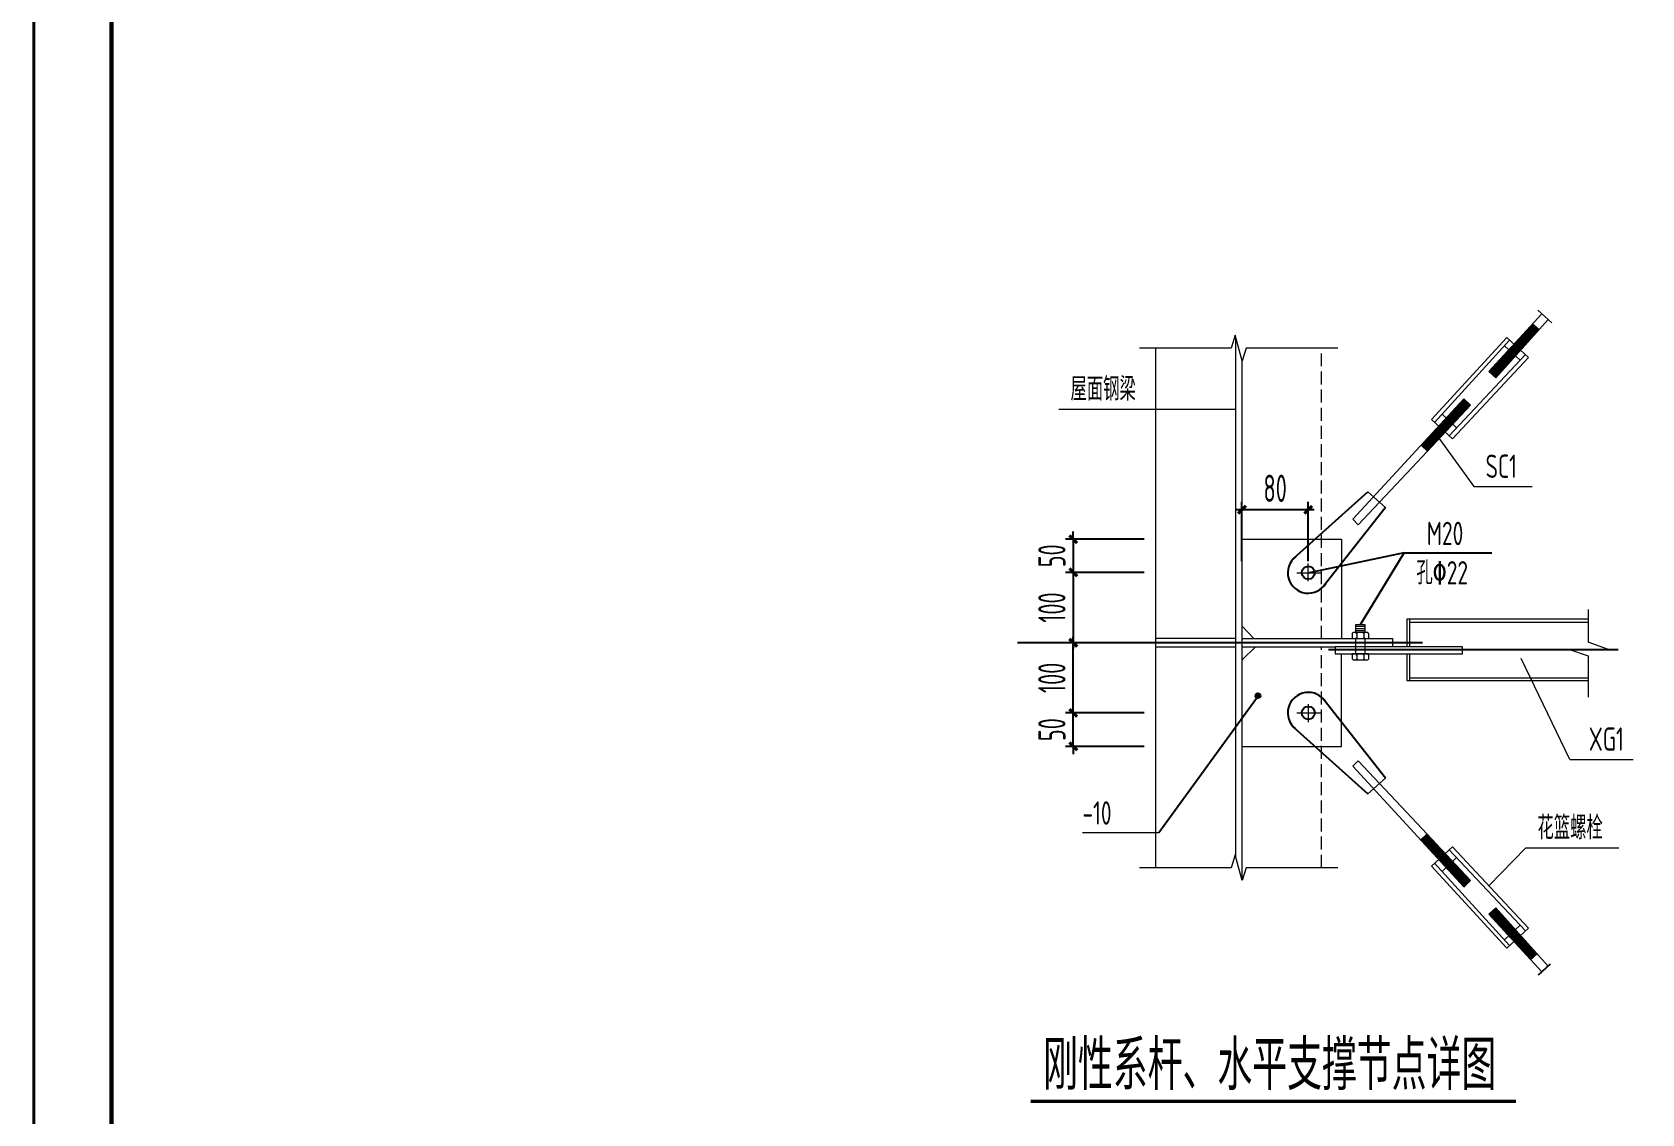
# Model space of a CAD drawing. Extents: x 447413 to 2975780, y -1432727 to 1301644.
# Drawn here: x 2617168 to 2648198, y -323039 to -302188 of the extents above; entities that cross this region are included whole.
import ezdxf
from ezdxf.enums import TextEntityAlignment as Align

# ---------------------------------------------------------------- set-up
doc = ezdxf.new("R2010")
doc.units = 0
doc.header["$LTSCALE"] = 1000
doc.header["$MEASUREMENT"] = 0
doc.linetypes.add('ACAD_ISO10W100', pattern=[18, 12, -3, 0, -3])
doc.linetypes.add('DASH', pattern=[0.35, 0.25, -0.1])
for name, color, linetype in [('COLU_DE_NUM', 7, 'Continuous'), ('DIM', 3, 'Continuous'), ('DIM_SYMB', 3, 'Continuous'), ('DOTE', 1, 'Continuous'), ('TEXT', 6, 'Continuous'), ('THIN', 7, 'Continuous'), ('图框', 253, 'Continuous')]:
    doc.layers.add(name, color=color, linetype=linetype)
doc.styles.add('_HZTXT', font='tssdeng.shx', dxfattribs={"width": 0.7, "bigfont": 'HZTXT.shx'})
doc.styles.add('TSSD_Dimension', font='sysz.shx', dxfattribs={"width": 0.7, "bigfont": 'syfs.shx'})
doc.styles.add('TSSD_Label', font='Tssdeng.shx', dxfattribs={"width": 0.7, "bigfont": 'hztxt.shx'})
doc.dimstyles.new('TSSD_20_150', dxfattribs={"dimtxt": 525, "dimasz": 150, "dimexe": 150, "dimexo": 225, "dimgap": 150, "dimtad": 1, "dimdec": 0, "dimlfac": 0.133333, "dimzin": 0, "dimdsep": 46, "dimtxsty": 'TSSD_Dimension', "dimblk": 'ARCHTICK', "dimcen": 0, "dimdle": 112.5, "dimclrt": 7, "dimadec": 0, "dimazin": 0, "dimtfac": 1, "dimtdec": 0, "dimtix": 1, "dimtmove": 2, "dimatfit": 3, "dimfxl": 0, "dimtolj": 1, "dimtzin": 0, "dimarcsym": 0})

# ---------------------------------------------------------------- blocks, each defined once
blk = doc.blocks.new('A$C6B0021A6')
at = {"layer": '图框', "color": 2, "const_width": 40, "elevation": -84000}
blk.add_lwpolyline([(20, 84120), (118920, 84120), (118920, 20), (20, 20)], close=True, dxfattribs=at)
at = {"layer": '图框', "color": 153, "const_width": 58, "elevation": -84000}
blk.add_lwpolyline([(111420, 1020), (2520, 1020), (2520, 83120), (111420, 83120)], close=True, dxfattribs=at)
blk = doc.blocks.new('_ArchTick')
at = {"color": 0, "linetype": 'ByBlock', "const_width": 0.4}
blk.add_lwpolyline([(-0.5, -0.5), (0.5, 0.5)], dxfattribs=at)
blk = doc.blocks.new('*D163')
at = {"layer": 'Defpoints', "color": 0, "transparency": 16777216}
for p in [(2637238, -313959), (2638829, -313959), (2638829, -315310)]:
    blk.add_point(p, dxfattribs=at)
at = {"layer": 'DIM', "color": 0, "lineweight": -2, "transparency": 16777216}
for p, q in [((2638604, -313959), (2637088, -313959)), ((2637238, -315423), (2637238, -313847)), ((2638604, -315310), (2637088, -315310))]:
    blk.add_line(p, q, dxfattribs=at)
at = {"layer": 'DIM', "color": 0, "lineweight": -2, "transparency": 16777216, "xscale": 150, "yscale": 150, "zscale": 150}
for p, rotation in [((2637238, -313959), 90), ((2637238, -315310), 270)]:
    blk.add_blockref('_ArchTick', p, dxfattribs=dict(at, rotation=rotation))
at = {"layer": 'DIM', "color": 7, "transparency": 16777216, "insert": (2636826, -314635), "char_height": 525, "attachment_point": 5, "rotation": 90, "style": 'TSSD_Dimension'}
blk.add_mtext('\\A1;100', dxfattribs=at)
blk = doc.blocks.new('*D164')
at = {"layer": 'Defpoints', "color": 0, "transparency": 16777216}
for p in [(2638829, -311962), (2637238, -312601), (2638829, -312601)]:
    blk.add_point(p, dxfattribs=at)
at = {"layer": 'DIM', "color": 0, "lineweight": -2, "transparency": 16777216}
for p, q in [((2637238, -311962), (2637238, -311812)), ((2638604, -311962), (2637088, -311962)), ((2637238, -311962), (2637238, -312601)), ((2638604, -312601), (2637088, -312601)), ((2637238, -312601), (2637238, -312751))]:
    blk.add_line(p, q, dxfattribs=at)
at = {"layer": 'DIM', "color": 0, "lineweight": -2, "transparency": 16777216, "xscale": 150, "yscale": 150, "zscale": 150}
for p, rotation in [((2637238, -311962), 270), ((2637238, -312601), 90)]:
    blk.add_blockref('_ArchTick', p, dxfattribs=dict(at, rotation=rotation))
at = {"layer": 'DIM', "color": 7, "transparency": 16777216, "insert": (2636826, -312282), "char_height": 525, "attachment_point": 5, "rotation": 90, "style": 'TSSD_Dimension'}
blk.add_mtext('\\A1;50', dxfattribs=at)
blk = doc.blocks.new('*D165')
at = {"layer": 'Defpoints', "color": 0, "transparency": 16777216}
for p in [(2637238, -315310), (2638829, -315310), (2638829, -315956)]:
    blk.add_point(p, dxfattribs=at)
at = {"layer": 'DIM', "color": 0, "lineweight": -2, "transparency": 16777216}
for p, q in [((2637238, -315310), (2637238, -315160)), ((2638604, -315310), (2637088, -315310)), ((2637238, -315956), (2637238, -315310)), ((2638604, -315956), (2637088, -315956)), ((2637238, -315956), (2637238, -316106))]:
    blk.add_line(p, q, dxfattribs=at)
at = {"layer": 'DIM', "color": 0, "lineweight": -2, "transparency": 16777216, "xscale": 150, "yscale": 150, "zscale": 150}
for p, rotation in [((2637238, -315310), 270), ((2637238, -315956), 90)]:
    blk.add_blockref('_ArchTick', p, dxfattribs=dict(at, rotation=rotation))
at = {"layer": 'DIM', "color": 7, "transparency": 16777216, "insert": (2636826, -315633), "char_height": 525, "attachment_point": 5, "rotation": 90, "style": 'TSSD_Dimension'}
blk.add_mtext('\\A1;50', dxfattribs=at)
blk = doc.blocks.new('*D166')
at = {"layer": 'Defpoints', "color": 0, "transparency": 16777216}
for p in [(2638829, -312601), (2637238, -313959), (2638829, -313959)]:
    blk.add_point(p, dxfattribs=at)
at = {"layer": 'DIM', "color": 0, "lineweight": -2, "transparency": 16777216}
for p, q in [((2638604, -312601), (2637088, -312601)), ((2637238, -312489), (2637238, -314072)), ((2638604, -313959), (2637088, -313959))]:
    blk.add_line(p, q, dxfattribs=at)
at = {"layer": 'DIM', "color": 0, "lineweight": -2, "transparency": 16777216, "xscale": 150, "yscale": 150, "zscale": 150}
for p, rotation in [((2637238, -312601), 90), ((2637238, -313959), 270)]:
    blk.add_blockref('_ArchTick', p, dxfattribs=dict(at, rotation=rotation))
at = {"layer": 'DIM', "color": 7, "transparency": 16777216, "insert": (2636826, -313280), "char_height": 525, "attachment_point": 5, "rotation": 90, "style": 'TSSD_Dimension'}
blk.add_mtext('\\A1;100', dxfattribs=at)
blk = doc.blocks.new('*D167')
at = {"layer": 'Defpoints', "color": 0, "transparency": 16777216}
for p in [(2640490, -311394), (2640490, -312608), (2641768, -312608)]:
    blk.add_point(p, dxfattribs=at)
at = {"layer": 'DIM', "color": 0, "lineweight": -2, "transparency": 16777216}
for p, q in [((2641881, -311394), (2640378, -311394)), ((2640490, -312383), (2640490, -311244)), ((2641768, -312383), (2641768, -311244))]:
    blk.add_line(p, q, dxfattribs=at)
at = {"layer": 'DIM', "color": 0, "lineweight": -2, "transparency": 16777216, "xscale": 150, "yscale": 150, "zscale": 150, "rotation": 180}
blk.add_blockref('_ArchTick', (2640490, -311394), dxfattribs=at)
at = {"layer": 'DIM', "color": 0, "lineweight": -2, "transparency": 16777216, "xscale": 150, "yscale": 150, "zscale": 150}
blk.add_blockref('_ArchTick', (2641768, -311394), dxfattribs=at)
at = {"layer": 'DIM', "color": 7, "transparency": 16777216, "insert": (2641129, -310981), "char_height": 525, "attachment_point": 5, "style": 'TSSD_Dimension'}
blk.add_mtext('\\A1;80', dxfattribs=at)

msp = doc.modelspace()

# ---------------------------------------------------------------- hatches: boundary and pattern name
h = msp.add_hatch()
h.set_pattern_fill('ANSI31', color=256, scale=7.5, angle=90, style=0)
h.set_pattern_definition([(135, (2559056.725, -365170.823), (-16.83798, -16.83798), [])])
h.paths.add_polyline_path([(2645761.6, -308429.4), (2645860.8, -308319.2), (2645733.2, -308201.9), (2645634.2, -308309.9)])
h.paths.add_polyline_path([(2645761.6, -308429.4), (2645634.2, -308309.9), (2645249.9, -308729.4), (2645383.4, -308849.6)])
h.paths.add_polyline_path([(2646218.1, -307922.2), (2646092.8, -307809.4), (2645733.2, -308201.9), (2645860.8, -308319.2)])
h.paths.add_polyline_path([(2644898.1, -309377.6), (2644767.1, -309254.7), (2644424.2, -309626.6), (2644552, -309746.4)])
h.paths.add_polyline_path([(2644409.8, -309897.9), (2644552, -309746.4), (2644424.2, -309626.6), (2644282.1, -309780.6)])
h.paths.add_polyline_path([(2643941.7, -310149.9), (2644064.9, -310265.5), (2644409.8, -309897.9), (2644282.1, -309780.6)])
at = {"ltscale": 10}
h = msp.add_hatch(color=256, dxfattribs=at)
edge = h.paths.add_edge_path()
edge.add_arc((2640798.9, -314979.6), 46.8, 0, 360)
h = msp.add_hatch()
h.set_pattern_fill('ANSI31', color=256, scale=7.5, style=0)
h.set_pattern_definition([(45, (2559056.725, -365170.823), (-16.83798, 16.83798), [])])
h.paths.add_polyline_path([(2644062.4, -317650.1), (2643938.2, -317764.6), (2644282.1, -318137.6), (2644409.8, -318020.3)])
h.paths.add_polyline_path([(2644424.2, -318291.6), (2644552, -318171.8), (2644409.8, -318020.3), (2644282.1, -318137.6)])
h.paths.add_polyline_path([(2644767.1, -318663.5), (2644898.1, -318540.6), (2644552, -318171.8), (2644424.2, -318291.6)])
h.paths.add_polyline_path([(2645634.2, -319608.3), (2645761.6, -319488.8), (2645383.4, -319068.6), (2645249.9, -319188.8)])
h.paths.add_polyline_path([(2645634.2, -319608.3), (2645733.2, -319716.3), (2645860.8, -319599), (2645761.6, -319488.8)])
h.paths.add_polyline_path([(2646052.8, -320065.2), (2646177.6, -319950.9), (2645860.8, -319599), (2645733.2, -319716.3)])

# ---------------------------------------------------------------- linework, layer by layer
at = {"lineweight": 9}
for p, q in [((2646270, -307615.9, 252000), (2645249.9, -308729.4, 252000)), ((2646393.2, -307727.7, 252000), (2645383.4, -308849.6, 252000)), ((2646092.8, -307809.4, 252000), (2646218.1, -307922.2, 252000)), ((2646461.4, -307789.6, 252000), (2646191.1, -307548.8, 252000)), ((2640368.1, -308064.2, 252000), (2640368.1, -318081.6, 252000)), ((2644143.7, -309653.4, 252000), (2645594.7, -308074.6, 252000)), ((2645594.7, -308074.6, 252000), (2646011.6, -308457.8, 252000)), ((2638829.4, -318296, 252000), (2638829.4, -308278.6, 252000)), ((2644204.3, -309709.1, 252000), (2645650.2, -308125.7, 252000)), ((2644486.2, -309968.2, 252000), (2645953.2, -308404.2, 252000)), ((2645552.2, -308233, 252000), (2645851, -308513.2, 252000)), ((2640490.3, -308512.2, 252000), (2640490.3, -318529.6, 252000)), ((2644547.4, -310024.5, 252000), (2646011.6, -308457.8, 252000)), ((2645249.9, -308729.4, 252000), (2645383.4, -308849.6, 252000)), ((2644767.1, -309254.7, 252000), (2642624.7, -311578.2, 252000)), ((2644767.1, -309254.7, 252000), (2644898.1, -309377.6, 252000)), ((2643865.2, -310478.3, 252000), (2644898.1, -309377.6, 252000)), ((2644547.4, -310024.5, 252000), (2644143.7, -309653.4, 252000)), ((2644346.3, -309553.5, 252000), (2644627.6, -309817.4, 252000)), ((2643941.7, -310149.9, 252000), (2644072.6, -310272.8, 252000)), ((2642730.7, -311687, 252000), (2643864.3, -310477.5, 252000)), ((2643254, -311351.3, 252000), (2642915.1, -311049, 252000)), ((2642624.7, -311578.2, 252000), (2642730.7, -311687, 252000)), ((2640490.3, -311962.3, 252000), (2642407.3, -311962.3, 252000)), ((2642407.3, -311962.3, 252000), (2642407.3, -313879.3, 252000)), ((2641768.3, -312773.1, 252000), (2641768.3, -312429.4, 252000)), ((2641547, -312608, 252000), (2642017.4, -312608, 252000)), ((2647161.1, -313318.4, 252000), (2647161.1, -313949.9, 252000)), ((2640721, -313879.3, 252000), (2640490.3, -313633.2, 252000)), ((2642687.5, -313641.4, 252000), (2642858.2, -313641.4, 252000)), ((2642687.5, -313682.4, 252000), (2642858.2, -313682.4, 252000)), ((2640362.9, -313879.3, 252000), (2638829.4, -313879.3, 252000)), ((2640490.3, -313879.3, 252000), (2642023.8, -313879.3, 252000)), ((2642613.1, -313785, 252000), (2642630.4, -313762, 252000)), ((2642613.1, -313856.3, 252000), (2642630.4, -313879.3, 252000)), ((2642704.1, -313785, 252000), (2642686.7, -313762, 252000)), ((2642704.1, -313856.3, 252000), (2642686.7, -313879.3, 252000)), ((2642687.5, -313723.9, 252000), (2642858.2, -313723.9, 252000)), ((2642704.1, -313785, 252000), (2642721.4, -313762, 252000)), ((2642704.1, -313785, 252000), (2642704.1, -313856.3, 252000)), ((2642704.1, -313856.3, 252000), (2642721.4, -313879.3, 252000)), ((2642841.6, -313785, 252000), (2642824.3, -313762, 252000)), ((2642841.6, -313856.3, 252000), (2642824.3, -313879.3, 252000)), ((2642841.6, -313785, 252000), (2642859, -313762, 252000)), ((2642841.6, -313785, 252000), (2642841.6, -313856.3, 252000)), ((2642841.6, -313856.3, 252000), (2642859, -313879.3, 252000)), ((2642932.6, -313785, 252000), (2642915.3, -313762, 252000)), ((2642932.6, -313856.3, 252000), (2642915.3, -313879.3, 252000)), ((2643393, -313879.3, 252000), (2643393, -314038.9, 252000)), ((2647539, -314081.4, 252000), (2647161.1, -313949.9, 252000)), ((2638829.4, -314038.9, 252000), (2640362.9, -314038.9, 252000)), ((2640490.3, -314291.1, 252000), (2640751.3, -314038.9, 252000)), ((2640490.3, -314038.9, 252000), (2642284.5, -314038.9, 252000)), ((2642407.3, -315955.9, 252000), (2642407.3, -314171.8, 252000)), ((2642613.1, -314194.8, 252000), (2642630.4, -314171.8, 252000)), ((2642613.1, -314266.1, 252000), (2642630.4, -314289.1, 252000)), ((2642704.1, -314194.8, 252000), (2642686.7, -314171.8, 252000)), ((2642704.1, -314266.1, 252000), (2642686.7, -314289.1, 252000)), ((2642704.1, -314194.8, 252000), (2642721.4, -314171.8, 252000)), ((2642704.1, -314194.8, 252000), (2642704.1, -314266.1, 252000)), ((2642704.1, -314266.1, 252000), (2642721.4, -314289.1, 252000)), ((2642841.6, -314194.8, 252000), (2642824.3, -314171.8, 252000)), ((2642841.6, -314266.1, 252000), (2642824.3, -314289.1, 252000)), ((2642841.6, -314194.8, 252000), (2642859, -314171.8, 252000)), ((2642841.6, -314194.8, 252000), (2642841.6, -314266.1, 252000)), ((2642841.6, -314266.1, 252000), (2642859, -314289.1, 252000)), ((2642932.6, -314194.8, 252000), (2642915.3, -314171.8, 252000)), ((2642932.6, -314266.1, 252000), (2642915.3, -314289.1, 252000)), ((2646783.2, -314081.4, 252000), (2647161.1, -314212.9, 252000)), ((2646783.2, -314081.4, 252000), (2647539, -314081.4, 252000)), ((2647161.1, -314212.9, 252000), (2647161.1, -315007.8, 252000)), ((2643727.8, -314686.5, 252000), (2647161.1, -314686.5, 252000)), ((2641768.3, -315145.1, 252000), (2641768.3, -315488.8, 252000)), ((2641547, -315310.2, 252000), (2642017.4, -315310.2, 252000)), ((2640490.3, -315955.9, 252000), (2642407.3, -315955.9, 252000)), ((2642624.7, -316340, 252000), (2642730.7, -316231.2, 252000)), ((2644767.1, -318663.5, 252000), (2642624.7, -316340, 252000)), ((2642730.7, -316231.2, 252000), (2643864.3, -317440.7, 252000)), ((2643254, -316566.9, 252000), (2642915.1, -316869.2, 252000)), ((2643865.2, -317439.9, 252000), (2644898.1, -318540.6, 252000)), ((2644547.4, -317893.7, 252000), (2644143.7, -318264.8, 252000)), ((2644486.2, -317950, 252000), (2645953.2, -319514, 252000)), ((2644547.4, -317893.7, 252000), (2646011.6, -319460.4, 252000)), ((2644143.7, -318264.8, 252000), (2645594.7, -319843.6, 252000)), ((2644204.3, -318209.1, 252000), (2645650.2, -319792.5, 252000)), ((2644346.3, -318364.7, 252000), (2644627.6, -318100.8, 252000)), ((2644767.1, -318663.5, 252000), (2644898.1, -318540.6, 252000)), ((2645249.9, -319188.8, 252000), (2645383.4, -319068.6, 252000)), ((2646270, -320302.3, 252000), (2645249.9, -319188.8, 252000)), ((2646393.2, -320190.5, 252000), (2645383.4, -319068.6, 252000)), ((2645552.2, -319685.2, 252000), (2645851, -319405, 252000)), ((2645594.7, -319843.6, 252000), (2646011.6, -319460.4, 252000))]:
    msp.add_line(p, q, dxfattribs=at)
at = {"linetype": 'DASH', "lineweight": 9}
for p, q in [((2642023.8, -313879.3, 252000), (2642023.8, -308278.6, 252000)), ((2642023.8, -318296, 252000), (2642023.8, -314038.9, 252000))]:
    msp.add_line(p, q, dxfattribs=at)
at = {"ltscale": 10}
for p, q in [((2641488.8, -312328.5, 252000), (2642915.1, -311049, 252000)), ((2643254, -311351.3, 252000), (2642047.8, -312887.5, 252000)), ((2643619.6, -312224.3, 252000), (2641782.2, -312608, 252000)), ((2642772.8, -313604.7, 252000), (2643619.6, -312224.3, 252000)), ((2643619.6, -312224.3, 252000), (2645303.6, -312224.3, 252000)), ((2638887.1, -317617.5, 252000), (2640823, -314952.9, 252000)), ((2643254, -316566.9, 252000), (2642047.8, -315030.7, 252000)), ((2641488.8, -315589.7, 252000), (2642915.1, -316869.2, 252000))]:
    msp.add_line(p, q, dxfattribs=at)
at = {"linetype": 'ACAD_ISO10W100', "lineweight": 9}
for p, q in [((2643727.8, -313558.9, 252000), (2647161.1, -313558.9, 252000)), ((2643727.8, -314633.9, 252000), (2647161.1, -314633.9, 252000))]:
    msp.add_line(p, q, dxfattribs=at)
for p, q in [((2644062.4, -317650.1, 252000), (2643938.2, -317764.6, 252000)), ((2646177.6, -319950.9, 252000), (2646052.3, -320065.6, 252000)), ((2646206.8, -320359.6, 252000), (2646440.4, -320147.6, 252000))]:
    msp.add_line(p, q)
at = {"lineweight": 9, "elevation": 252000}
for points in [[(2642687.5, -313762), (2642687.5, -313604.7), (2642858.2, -313604.7), (2642858.2, -313762)], [(2647161.1, -313506.3), (2643667.5, -313506.3), (2643667.5, -314038.9)], [(2643727.8, -314038.9), (2643727.8, -313506.3)], [(2642023.8, -313879.3), (2643393, -313879.3)], [(2642613.1, -313785), (2642613.1, -313856.3)], [(2642915.3, -313762), (2642630.4, -313762)], [(2642858.2, -313879.3), (2642858.2, -314171.8), (2642687.5, -314171.8), (2642687.5, -313879.3)], [(2642932.6, -313856.3), (2642932.6, -313785)], [(2642932.6, -314171.8), (2642613.1, -314171.8)], [(2642613.1, -314194.8), (2642613.1, -314266.1)], [(2642613.1, -314194.8), (2642613.1, -314266.1)], [(2642915.3, -314171.8), (2642630.4, -314171.8)], [(2642630.4, -314289.1), (2642915.3, -314289.1)], [(2642630.4, -314289.1), (2642915.3, -314289.1)], [(2642932.6, -314266.1), (2642932.6, -314194.8)], [(2642932.6, -314266.1), (2642932.6, -314194.8)], [(2643667.5, -314171.8), (2643667.5, -314686.5), (2643727.8, -314686.5), (2643727.8, -314171.8)]]:
    msp.add_lwpolyline(points, dxfattribs=at)
msp.add_lwpolyline([(2642284.5, -314038.9), (2642284.5, -314171.8), (2644741.7, -314171.8), (2644741.7, -314038.9)], close=True, dxfattribs=at)
at = {"ltscale": 10}
for centre, radius in [((2641768.3, -312608, 252000), 124.6), ((2640798.9, -314979.6, 252000), 46.8), ((2641768.3, -315310.2, 252000), 124.6)]:
    msp.add_circle(centre, radius, dxfattribs=at)
for centre, start, end in [((2641768.3, -312608, 252000), 128.79277, 328.72139), ((2641768.3, -315310.2, 252000), 31.27861, 231.20723)]:
    msp.add_arc(centre, 395.3, start, end, dxfattribs=at)
at = {"layer": 'DIM_SYMB', "const_width": 62.5, "elevation": 252000}
msp.add_lwpolyline([(2636418.5, -322799.8), (2645769.4, -322799.8)], dxfattribs=at)
at = {"layer": 'DOTE'}
for p, q in [((2643967.8, -313959.1, 252000), (2636160.4, -313959.1, 252000)), ((2642158.8, -314088.2, 252000), (2647744.5, -314088.2, 252000))]:
    msp.add_line(p, q, dxfattribs=at)
at = {"layer": 'TEXT', "lineweight": 9, "ltscale": 99}
for p, q in [((2636960.1, -309458.2, 252000), (2640368.1, -309458.2, 252000)), ((2644251.7, -309970.8, 252000), (2644962.7, -310947.1, 252000)), ((2644962.7, -310947.1, 252000), (2646081, -310947.1, 252000)), ((2646810.9, -316206.4, 252000), (2648028.7, -316206.4, 252000)), ((2637416.5, -317617.5, 252000), (2638887.1, -317617.5, 252000)), ((2645962.3, -317913.5, 252000), (2645249.3, -318644.8, 252000)), ((2645962.3, -317913.5, 252000), (2647756.6, -317913.5, 252000))]:
    msp.add_line(p, q, dxfattribs=at)
at = {"layer": 'TEXT', "lineweight": 9}
msp.add_line((2646810.9, -316206.4, 252000), (2645874.8, -314264.6, 252000), dxfattribs=at)
at = {"layer": 'THIN', "lineweight": 9, "elevation": 252000}
for points in [[(2642338.8, -308278.6), (2640572.9, -308278.6), (2640494.1, -308526.1), (2640359.1, -308031.1), (2640280.4, -308278.6), (2638514.4, -308278.6)], [(2642338.8, -318296), (2640572.9, -318296), (2640494.1, -318543.5), (2640359.1, -318048.5), (2640280.4, -318296), (2638514.4, -318296)]]:
    msp.add_lwpolyline(points, dxfattribs=at)

# ---------------------------------------------------------------- block references
at = {"xscale": 1.5, "yscale": 1.5, "zscale": 1.5, "rotation": 270}
msp.add_blockref('A$C6B0021A6', (2617168.3, -166547.5, 252000), dxfattribs=at)

# ---------------------------------------------------------------- texts
at = {"layer": 'COLU_DE_NUM', "style": 'TSSD_Label', "width": 0.7}
msp.add_text('刚性系杆、水平支撑节点详图', height=960, dxfattribs=at).set_placement((2641024.4, -322049.8, 252000), align=Align.MIDDLE)
at = {"layer": 'TEXT', "style": '_HZTXT', "width": 0.7}
msp.add_text('屋面钢梁', height=450, dxfattribs=at).set_placement((2637184, -309291.6, 252000))
at = {"layer": 'TEXT', "lineweight": 9, "ltscale": 99, "style": '_HZTXT', "width": 0.7}
for s, p in [('SC1', (2645186.6, -310780.4, 252000)), ('M20', (2644052.5, -312075.4, 252000)), ('孔%%13022', (2643852.4, -312833.6, 252000)), ('XG1', (2647174.9, -316039.7, 252000)), ('-10', (2637415.2, -317465.5, 252000)), ('花篮螺栓', (2646186.2, -317746.9, 252000))]:
    msp.add_text(s, height=450, dxfattribs=at).set_placement(p)

# ---------------------------------------------------------------- dimensions: what is measured, and where the dimension line sits
at = {"layer": 'DIM'}
dim = msp.add_linear_dim(base=(2640490.3, -311393.7, 252000), p1=(2641768.3, -312608, 252000), p2=(2640490.3, -312608, 252000), text='80', dimstyle='TSSD_20_150', dxfattribs=at)
dim.commit()
dim.dimension.update_dxf_attribs({"geometry": '*D167', "text_midpoint": (2641129.3, -310981.2, 252000)})
for base, p1, p2, text, picture, middle in [((2637238, -312601.3, 252000), (2638829.4, -311962.3, 252000), (2638829.4, -312601.3, 252000), '50', '*D164', (2636825.5, -312281.8, 252000)), ((2637238, -313959.1, 252000), (2638829.4, -312601.3, 252000), (2638829.4, -313959.1, 252000), '100', '*D166', (2636825.5, -313280.2, 252000)), ((2637238, -313959.1, 252000), (2638829.4, -315310.2, 252000), (2638829.4, -313959.1, 252000), '100', '*D163', (2636825.5, -314634.6, 252000)), ((2637238, -315310.2, 252000), (2638829.4, -315955.9, 252000), (2638829.4, -315310.2, 252000), '50', '*D165', (2636825.5, -315633.1, 252000))]:
    dim = msp.add_linear_dim(base=base, p1=p1, p2=p2, angle=90, text=text, dimstyle='TSSD_20_150', dxfattribs=at)
    dim.commit()
    dim.dimension.update_dxf_attribs({"geometry": picture, "text_midpoint": middle})

doc.saveas('drawing.dxf')
